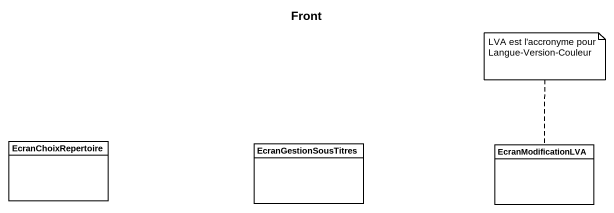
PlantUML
@startuml
title Front
hide circle
hide empty members
class EcranChoixRepertoire
class EcranGestionSousTitres
class EcranModificationLVA
note top of EcranModificationLVA : LVA est l'accronyme pour Langue-Version-Couleur
@enduml
